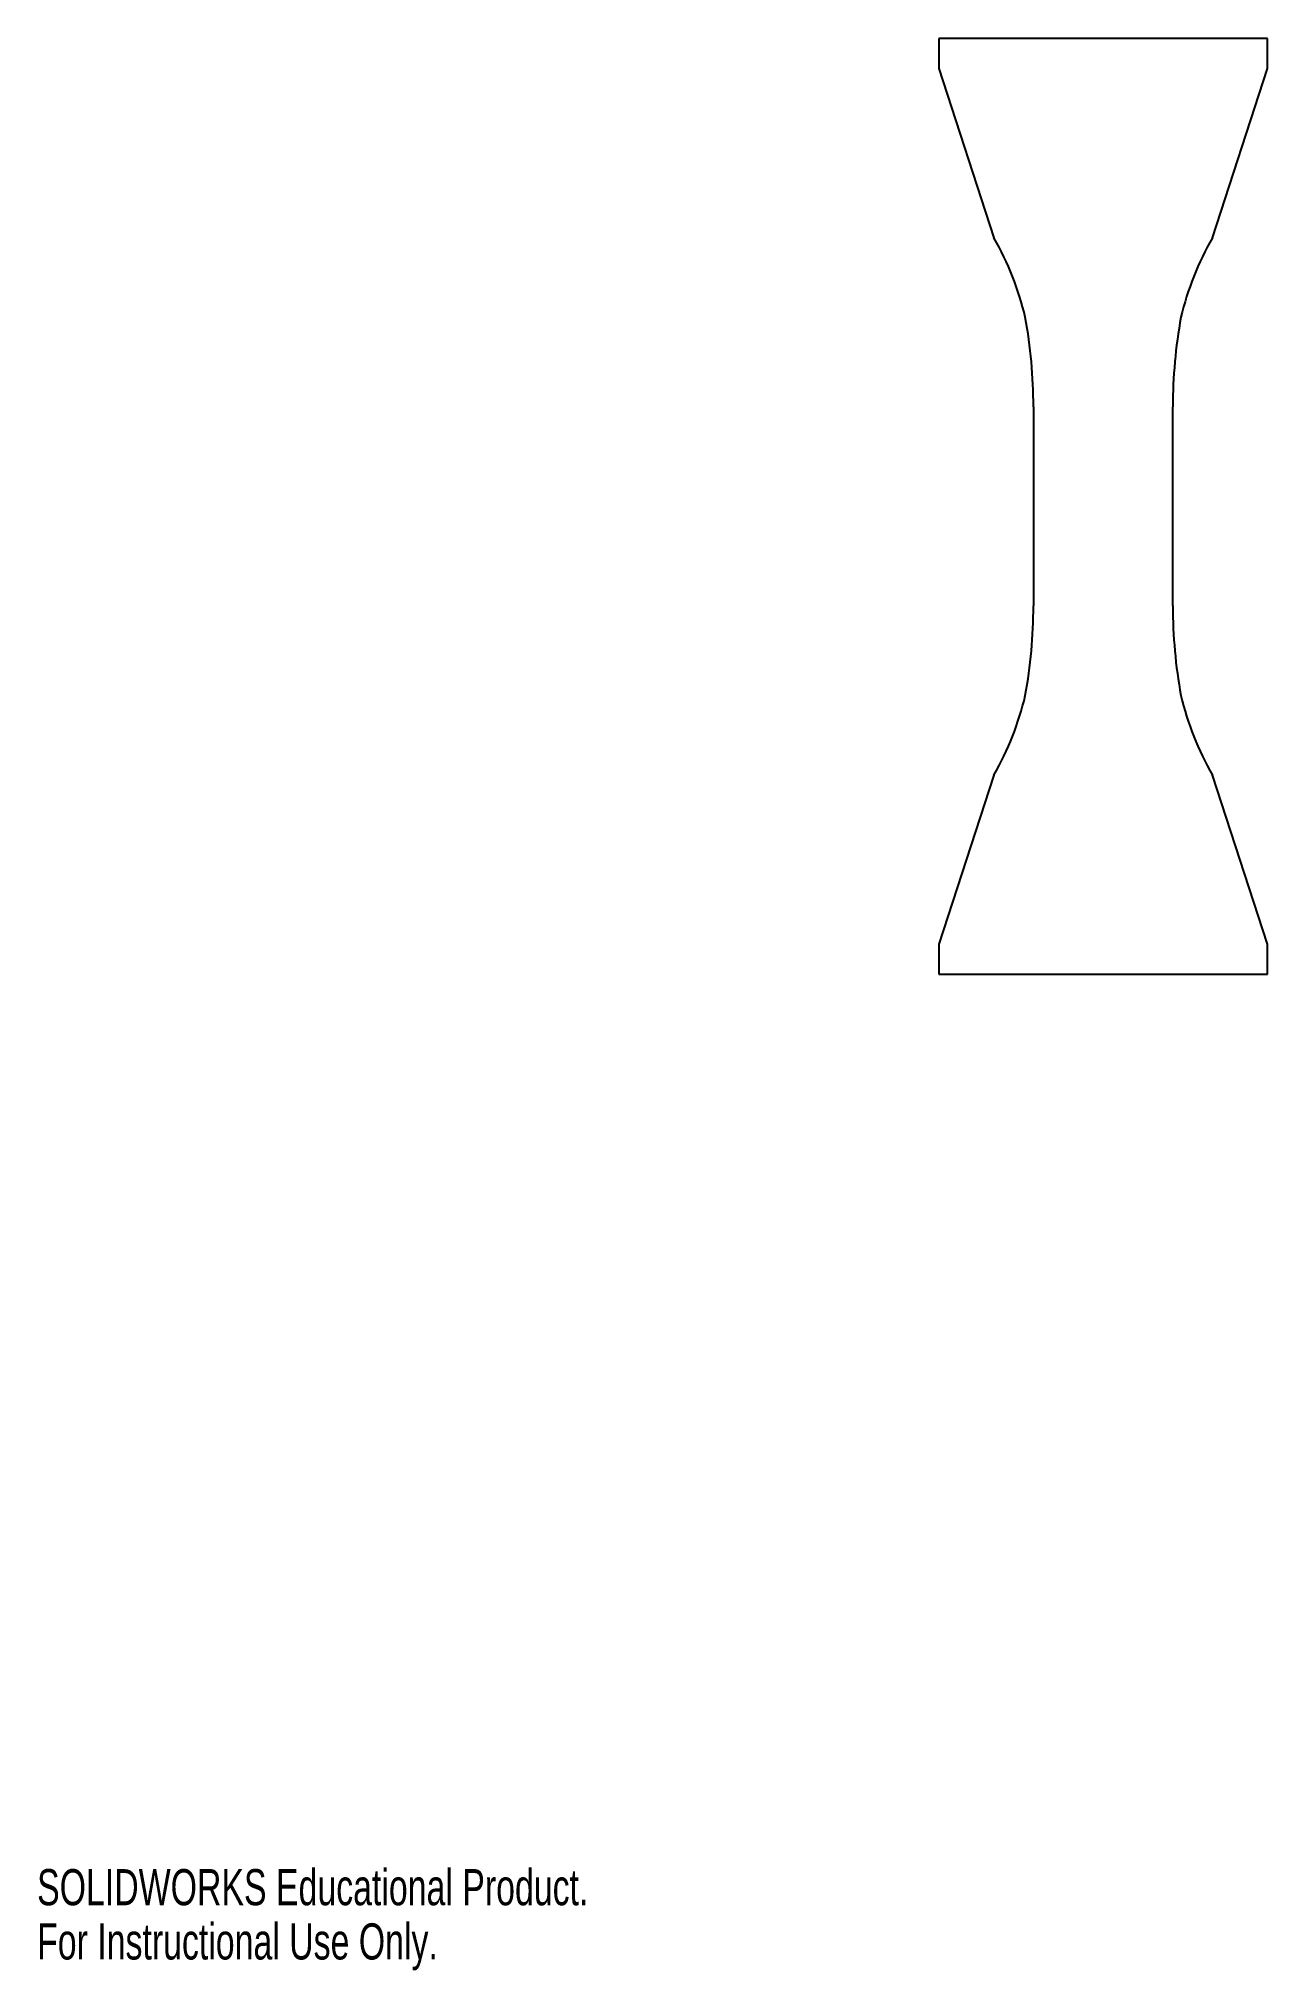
# Model space of a CAD drawing. Header units: millimetres. Extents: x 0 to 124, y 0 to 194.
import ezdxf

# ---------------------------------------------------------------- set-up
doc = ezdxf.new("R2010")
doc.units = ezdxf.units.MM
doc.styles.add('SLDTEXTSTYLE0', font='TXT', dxfattribs={"width": 0.7})

msp = doc.modelspace()

# ---------------------------------------------------------------- linework, layer by layer
at = {"color": 7, "linetype": 'Continuous', "lineweight": 25}
for p, q in [((90.59, 194.05), (90.59, 191.05)), ((123.59, 194.05), (90.59, 194.05)), ((123.59, 191.05), (123.59, 194.05)), ((90.59, 191.05), (96.11, 174.05)), ((118.07, 174.05), (123.59, 191.05)), ((100.09, 157.05), (100.09, 137.05)), ((114.09, 137.05), (114.09, 157.05)), ((96.11, 120.05), (90.59, 103.05)), ((123.59, 103.05), (118.07, 120.05)), ((90.59, 103.05), (90.59, 100.05)), ((123.59, 100.05), (123.59, 103.05)), ((90.59, 100.05), (123.59, 100.05))]:
    msp.add_line(p, q, dxfattribs=at)
for centre, radius, start, end in [((70.08, 159.14), 30, 13.31, 29.7942), ((144.1, 159.14), 30, 150.2058, 166.69), ((50.09, 157.05), 50, 0, 10.3698), ((164.09, 157.05), 50, 169.6302, 180), ((50.09, 137.05), 50, 349.6302, 0), ((164.09, 137.05), 50, 180, 190.3698), ((70.08, 134.96), 30, 330.2058, 346.69), ((144.1, 134.96), 30, 193.31, 209.7942)]:
    msp.add_arc(centre, radius, start, end, dxfattribs=at)

# ---------------------------------------------------------------- texts
at = {"color": 7, "linetype": 'Continuous', "char_height": 3.633, "attachment_point": 1, "style": 'SLDTEXTSTYLE0'}
for s, insert in [('SOLIDWORKS Educational Product.', (0, 10.13)), ('For Instructional Use Only.', (0, 4.68))]:
    msp.add_mtext(s, dxfattribs=dict(at, insert=insert))

doc.saveas('drawing.dxf')
